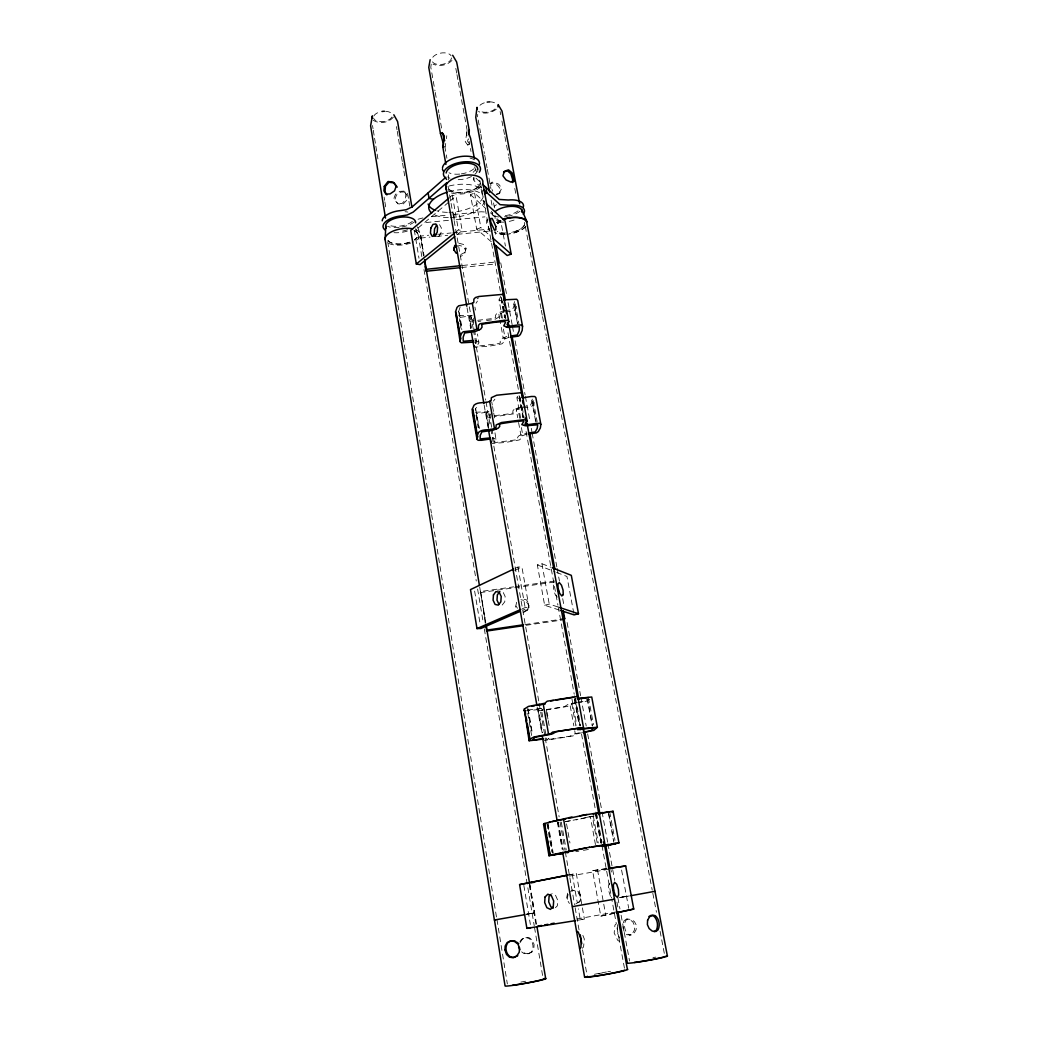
<?xml version="1.0" encoding="UTF-8"?>
<svg xmlns="http://www.w3.org/2000/svg" width="1038" height="1038" viewBox="0 0 1038 1038"><rect width="100%" height="100%" fill="white"/><g stroke="black" fill="none" stroke-linecap="round" stroke-linejoin="round"><path stroke-width="0.75" stroke-dasharray="5 3.75" d="M448.416 179.846L448.455 173.515M494.97 432.807L496.06 439.84L494.283 442.084L495.606 442.499L516.133 439.84L517.819 439.035L517.625 437.296L519.143 435.558L527.057 433.08M502.392 318.225L499.044 299.943L500.861 296.077M477.61 116.84L477.701 114.414M520.661 418.249L516.885 397.619L518.844 394.245L523.269 418.366M481.385 187.67L474.794 181.507L473.886 180.132L474.145 177.758M423.387 255.465L420.701 236.041L428.72 235.224M445.73 143.465L445.094 146.994M431.198 64.161L430.809 67.236L434.987 90.864M446.405 138.651L446.794 135.719M454.138 219.745L453.619 212.076L454.138 219.745L484.954 216.864M460.145 307.053L458.653 311.387L458.744 315.656L471.94 315.422L474.184 328.19M617.545 924.689L617.26 932.461L620.335 939.883M458.874 243.242L463.506 244.436L466.01 248.225L465.634 250.223L463.143 246.447L458.511 245.253M567.617 893.186L566.489 898.7L569.421 903.488M568.097 894.419L567.254 898.558L569.447 902.165M586.574 817.529L565.23 821.759M523.23 612.692L527.538 610.11L528.64 605.232L525.916 600.924L520.946 599.692M527.538 610.11L529.25 604.194L526.5 599.86L521.517 598.628M515.523 607.126L516.639 602.261M466.944 132.63L465.245 141.687L467.658 144.983L469.864 144.775M496.346 194.677L499.057 193.704L500.511 189.214L497.462 185.179L492.739 183.09L489.754 183.609M517.534 323.687L513.888 304.082L514.679 300.89L518.896 323.609M516.327 306.21L515.575 309.181L513.797 310.751L505.804 311.828M466.01 248.225L464.544 254.388L460.496 256.477M477.428 301.072L476.04 303.226M535.621 421.156L531.832 400.733L532.728 397.969L537.126 421.649M534.246 402.485L533.389 405.054C528.692 409.206 521.517 406.027 516.496 409.699L516.197 412.333L514.563 413.708L494.918 416.692M499.057 193.704L501.821 188.125L498.668 184.18L493.841 182.156C488.042 181.235 491.986 188.527 492.544 191.174M494.905 399.215L493.426 401.096M485.278 623.384L480.555 591.53L513.615 586.846M609.838 883.208L608.528 885.686L608.8 891.149L610.487 896.352L612.589 898.246M438.763 236.625L440.994 232.862L441.332 227.893L439.58 224.649M471.057 328.449L469.669 320.521L471.304 317.849L470.668 317.018L467.84 316.266L460.236 317.356M474.418 317.472L472.783 320.145L474.094 320.729M506.804 336.416L501.536 338.686L500.095 340.685L500.355 342.735L498.733 343.63L478.57 346.043L477.246 345.498L478.92 342.916L477.493 334.015M519.947 941.609L521.491 939.338L525.189 937.561L529.614 937.898L532.52 940.493L534.064 944.437L533.882 948.667L531.975 952.054L527.901 953.909L523.827 953.481L521.634 951.846M520.116 942.582L522.464 939.105L526.149 937.34M488.639 428.525L486.459 416.108L488.197 413.773L484.72 412.514L476.987 413.669M491.376 413.358L489.625 415.693L490.948 416.147M502.21 605.05L504.766 601.781L505.13 596.448L503.106 592.218L499.888 591.569M513.888 304.082L514.368 305.237L512.551 309.532L506.077 310.518M478.842 427.565L475.547 408.596L476.598 407.428M393.376 117.125C388.822 122.847 379.415 124.184 373.278 120.317M473.159 172.308L476.066 169.259M531.832 400.733L532.286 401.706L530.301 405.443L523.71 406.481M589.48 699.314L586.211 701.338L577.595 702.752M582.279 948.252L583.59 946.928L584.316 938.975L582.59 934.68M555.434 907.718L557.315 905.863L557.717 900.244L555.46 895.106L551.892 893.484M451.984 60.451C447.222 65.355 439.295 66.808 433.028 64.174M449.83 197.298L452.283 195.222L456.058 195.974L462.195 230.579L457.239 234.588M448.714 202.176L414.447 231.072L418.976 258.215M449.934 201.138L456.058 195.974M455.929 231.902L458.407 229.891L462.195 230.579M626.316 919.149L624.123 920.719C621.775 925.247 622.813 931.333 626.705 934.68L630.909 935.004L634.101 933.266L636.047 929.827L636.528 925.585L634.555 921.796L631.506 919.344L626.316 919.149L629.897 919.59L632.921 922.042L634.62 925.87L634.413 930.074L632.479 933.499L629.288 935.238M627.925 918.902L625.732 920.472C623.449 924.884 624.539 931.19 628.314 934.447L630.909 935.004M575.805 903.994L579.178 901.75L580.294 896.235L577.362 891.46L572.12 890.202L578.153 891.305L581.098 896.092L579.983 901.62L575.467 904.63M570.628 891.538L572.898 890.033M496.281 109.25C491.337 112.999 484.11 114.504 478.453 111.52M523.814 611.667L528.134 609.072M477.078 298.801L478.739 297.828M542.044 732.465L538.19 710.563L540.253 709.356L526.24 710.822M543.614 708.824L541.538 710.031L542.861 710.083M527.901 953.909L531.015 952.287C534.077 949.069 533.195 944.372 531.547 940.713L528.653 938.118L525.189 937.561M460.859 254.492L464.92 252.39M531.612 735.462L527.213 710.122L541.239 708.37L546.779 739.744L548.998 738.342L545.145 738.368M471.94 315.422L469.487 316.603L471.447 327.761M515.095 568.409L517.975 567.046L521.919 567.072L529.095 607.49L523.256 610.033M514.718 570.485L521.919 567.072M500.264 192.718L496.099 194.249M522.218 608.826L525.137 607.554L529.095 607.49M521.932 397.398L519.337 398.514L516.885 397.619M491.662 427.306L488.911 411.671L486.394 412.748L489.145 428.383M491.324 241.789L476.689 229.139L470.448 194.599L474.6 193.081L483.955 201.657M476.689 229.139L480.866 227.646L490.572 236.106M418.067 219.226L425.165 217.318M404.003 191.122L399.941 191.355L395.452 194.314L393.765 198.79L397.852 203.759L402.861 204.33L406.403 200.581L406.935 195.144L404.003 191.122L405.884 194.275L405.261 200.113L401.966 203.604L396.879 202.968M581.475 732.776L575.597 734.19L573.08 735.916L544.301 740.548M495.022 319.302L498.863 317.109L499.07 314.047L504.299 311.88M541.239 708.37L538.488 709.123L542.653 732.75M467.658 144.983L469.63 144.035L469.072 141.233M587.093 817.295L592.4 816.089M559.365 610.072L544.639 605.258L537.347 564.919L541.914 563.712L550.724 567.202M508.957 337.298L503.69 339.426L503.469 342.371L501.886 343.876L488.132 346.368L475.106 347.081M544.639 605.258L549.245 604.09L558.016 606.996M526.72 434.156L521.31 436.129L520.985 438.633L519.337 439.943L505.298 442.486L492.064 443.486M579.295 732.763L573.417 734.229L569.771 736.253L546.779 739.744M606.893 868.508L592.581 870.661L600.794 916.126L614.898 912.999M600.794 916.126L615.08 913.193M594.06 815.959L576.09 819.916M530.703 913.57L532.053 913.297L530.716 913.492M526.941 914.141L534.635 912.83L533.013 913.168L534.544 912.856L529.704 884.104M534.635 912.83L526.85 914.296M575.999 702.96L570.173 704.426L567.721 706.372L546.935 709.862M567.604 875.112L576.311 873.516L584.394 919.084L580.32 919.863L578.374 908.834M568.565 875.047L576.311 873.516M526.902 914.283L532.144 913.284L530.833 913.479M619.699 897.533L623.812 896.767M622.216 897.053L629.612 895.716M576.985 918.993L617.74 911.624M626.42 896.482L629.443 895.937M569.421 876.111L609.903 869.078M526.266 914.244L528.835 913.79M583.473 850.343L588.857 849.408M620.244 897.546L627.523 896.261M576.466 702.441L568.007 704.4L564.425 706.67L545.858 709.603M565.684 821.512L573.3 820.254M619.868 897.585L622.112 897.208M575.779 851.679L578.828 851.173M577.18 920.369L584.394 919.084M522.192 406.572L514.329 409.089L512.837 410.905L513.044 412.722L511.384 413.552L493.79 415.797M504.585 310.583L496.917 313.255L495.502 315.318L495.775 317.459L494.153 318.381L476.883 320.405M525.098 624.526L559.975 619.427M526.084 625.278L564.023 619.725M515.198 586.613L554.564 581.033M480.101 592.62L557.03 581.695M592.581 870.661L606.789 868.754M578.062 702.22L585.043 701.039L587.534 699.197L592.529 726.081M478.038 321.482L480.815 321.157M486.563 320.483L493.88 319.626M462.637 265.481L495.814 261.991M461.469 267.532L495.282 263.976M420.455 238.078L430.056 237.105M436.466 236.456L447.663 235.315M457.265 234.341L492.466 230.773M426.06 222.547L449.454 220.212M438.347 234.251L451.193 232.953M452.789 232.784L489.702 229.048M431.406 216.708L448.546 215.009M453.217 214.542L481.1 211.778L486.472 212.102M542.459 710.576L538.19 710.563M404.963 191.926L400.837 192.095L396.425 195.118L394.842 199.659L397.852 203.759M488.132 219.926L486.601 219.965L486.575 223.352L490.234 231.422M577.271 733.697L575.273 733.749L574.131 727.469M490.676 417.224L487.432 417.146L486.459 416.108M473.86 321.975L470.655 321.78L469.669 320.521M558.768 822.784L557.899 822.732L562.531 849.11M528.861 953.663L524.8 953.234L521.465 950.743M475.508 412.255L488.911 411.671M467.074 130.438L466.49 133.941L468.553 139.52M492.233 437.932L496.073 439.048M520.674 398.89L519.337 398.514L522.815 417.523M475.08 340.529L478.907 341.969M537.347 564.919L555.096 571.847M556.576 572.431L566.943 576.466L573.806 613.341M624.448 968.169L619.53 941.401L617.714 940.363L614.172 933.019L614.924 925.156L616.312 923.794L611.875 899.622M499.044 299.943L501.484 301.072L504.546 317.797M470.448 194.599L485.732 208.482M490.429 212.764L501.017 222.379L505.415 246.045M476.001 178.16L481.502 183.324M557.341 597.135L555.2 594.553L553.591 589.532L553.475 585.069M475.157 342.501L475.78 343.306M469.578 144.1L467.645 141.466L468.216 135.706M516.081 606.088L517.456 608.255M475.547 408.596L479.4 428.486M417.471 226.868L420.26 234.004L424.023 256.373M474.587 166.884L477.363 174.241M415.719 228.671L417.769 234.406M619.53 941.401L616.494 925.079M541.032 308.714L524.579 222.69A15.388 6.916 -11.1 0 1 511.747 232.577M541.33 310.31L542.251 315.085M542.55 316.681L546.209 335.793M546.507 337.389L652.214 890.15M652.824 893.316L656.457 912.272M660.077 931.229L664.605 954.908M500.134 111.546L500.731 114.686M501.925 120.953L504.624 135.07M504.922 136.64L508.503 155.466M508.802 157.036L509.995 163.316M514.783 188.41L516.275 196.26M621.593 870.039L628.717 908.276M588.429 697.523L593.476 724.615M609.695 811.82L614.989 840.3M514.368 305.237L517.715 323.298M532.286 401.706L536.062 422.09M608.891 814.207L613.86 840.897M587.184 698.821L592.179 725.77M608.294 812.507L613.847 842.415M478.207 120.032L480.568 132.786M480.866 134.382L484.409 153.507M484.707 155.103L487.069 167.871M487.367 169.454L490.909 188.592M493.569 202.942L494.763 209.326M491.091 200.191L492.272 206.562M492.103 212.569L492.583 215.164M494.568 229.385L496.034 237.339M500.744 262.809L506.907 296.232M508.075 302.603L512.188 324.881M512.487 326.477L513.654 332.848M515.133 340.801L525.111 394.92M525.41 396.516L530.107 421.973M531.274 428.344L531.871 431.523M532.157 433.118L556.835 566.813M557.121 568.409L559.469 581.137M562.7 598.654L564.166 606.607M567.111 622.528L580.618 695.745M580.917 697.341L586.198 725.99M587.664 733.944L601.768 810.341M602.053 811.937L607.632 842.181M607.931 843.764L614.678 880.38M617.908 897.883L619.946 908.925M621.113 915.244L629.56 960.993M610.798 868.845L611.382 872.011M616.922 902.048L618.077 908.367M502.807 301.578L503.365 304.627M503.651 306.158L505.895 318.355M522.231 407.441L524.268 418.561M575.558 698.198L580.605 725.679M596.707 813.468L602.001 842.35M500.381 291.354L480.529 183.077A16.504 7.954 -10.3 0 1 466.127 192.302A16.504 7.954 -10.3 0 1 448.831 189.214M501.549 297.724L505.337 318.432M507.971 332.757L518.481 390.08M519.649 396.451L523.437 417.146M526.071 431.484L557.886 605.037M558.172 606.633L574.222 694.214M574.52 695.81L580.06 726.055M581.527 734.022L595.54 810.444M595.825 812.04L601.664 843.894M601.949 845.477L611.59 898.026M481.152 189.214L482.138 194.534A28.286 13.312 -10 0 0 447.196 192.212M501.146 297.608L504.792 317.511M574.689 698.989L579.464 725.056M595.63 813.273L601.223 843.816M574.416 699.249L579.152 725.095M595.449 814.039L600.691 842.648M571.977 699.132L576.713 725.056M593.295 815.842L598.251 842.947M455.825 68.365L456.681 73.075M456.967 74.645L458.121 80.925M458.407 82.495L466.996 129.607M470.448 148.499L470.993 151.47M501.393 317.939L500.524 313.165L498.551 312.477L499.719 318.835M503.417 329.046L505.156 338.57L503.183 337.921L500.005 320.431M519.701 418.249L517.988 408.907L516.016 408.375L517.715 417.717M521.4 427.578L522.815 435.35L520.842 434.857L518.001 419.274M575.831 725.86L571.834 703.92L569.836 703.907L573.845 725.899M597.174 842.765L592.348 816.322L590.35 816.53L595.449 844.582M473.393 177.42L473.886 180.132M474.6 193.081L480.866 227.646M541.914 563.712L549.245 604.09M597.499 869.753L605.764 915.269M474.924 307.092L475.469 310.141M491.727 401.849L492.297 405.028M492.57 406.611L493.426 411.385M493.699 412.968L494.828 419.339M546.351 709.901L546.896 712.95M547.428 715.999L547.973 719.062M548.246 720.58L549.323 726.691M566.553 823.861L569.953 843.012M435.259 92.447L438.892 112.921M439.165 114.504L441.954 130.256M444.796 146.319L446.911 158.243M452.283 195.222L458.407 229.891M517.975 567.046L525.137 607.554M572.249 874.191L577.258 902.541M474.457 329.656L477.246 345.498M491.947 428.876L494.283 442.084M561.311 822.148L566.242 850.07M448.053 186.204L473.263 328.981M473.367 329.889L485.745 400.136M486.018 401.732L490.52 427.28M490.805 428.876L538.891 701.883M539.163 703.479L559.132 816.841M560.092 821.992L565.035 850.369M565.321 851.964L574.598 904.656M575.143 907.77L579.165 930.554M582.552 949.835L587.015 975.175M558.353 822.07L563.297 850.213M467.061 307.806L470.707 328.566M484.175 405.222L488.094 427.591M537.178 707.086L541.667 732.633M557.38 822.07L562.142 849.227M459.25 312.529L462.144 329.189M528.134 708.889L532.559 734.359M547.973 823.069L553.202 853.106M458.653 311.387L461.819 329.591M527.641 708.539L532.079 734.061M547.805 824.548L552.748 853.067M459.263 318.666L459.795 321.676M460.055 323.194L461.106 329.215M476.053 415.395L478.233 427.954M546.922 823.692L551.84 851.99M420.701 236.041L423.906 255.05M480.555 591.53L485.745 622.385M529.899 884.635L536.737 925.364M479.686 587.002L485.602 622.151M529.276 884.882L535.984 924.754M418.08 234.367L421.843 256.723M423.984 269.504L430.692 309.441M430.952 311.037L432.029 317.433M432.301 319.029L446.236 402.095M446.509 403.691L454.021 448.429M454.281 450.025L476.273 581.021M477.61 589L483.241 622.553M484.318 628.937L534.246 925.818M534.505 927.388L542.926 977.524M474.638 591.115L480.101 623.812M523.853 885.505L530.379 924.482M396.464 126.597L396.996 129.776M397.256 131.359L398.32 137.717M398.592 139.313L402.303 161.552M402.575 163.148L403.626 169.505M403.899 171.088L404.69 175.863M407.61 193.34L408.674 199.698M408.946 201.281L409.738 206.056M372.512 125.507L373.031 128.699M373.291 130.282L374.316 136.653M374.575 138.249L375.6 144.606M375.86 146.202L376.885 152.56M377.144 154.156L377.923 158.931M384.099 197.116L384.618 200.295M384.877 201.891L385.902 208.262M496.968 919.551L507.348 983.92M389.899 255.348L387.317 239.337A15.583 7.071 -8.7 0 0 409.763 242.269M390.158 256.944L395.05 287.357M395.309 288.953L396.334 295.363M396.594 296.959L397.632 303.356M397.891 304.964L402.783 335.378M403.042 336.974L404.067 343.37M404.327 344.979L431.393 513.032M431.652 514.627L496.618 917.968M495.087 215.476L495.1 218.512M520.868 982.104A20.643 1.025 -10.2 0 1 525.552 981.234M525.578 226.492A17.581 7.889 -11.1 0 1 506.687 234.29M505.389 234.367A17.581 7.889 -11.1 0 1 494.776 232.421M496.618 222.625A17.581 7.889 -11.1 0 1 500.576 220.484M504.494 233.368A15.388 6.916 -11.1 0 1 496.605 231.63M497.306 223.728A15.388 6.916 -11.1 0 1 500.472 221.756M484.499 201.1A28.286 13.312 -10 0 1 449.856 217.578M448.299 217.578A28.286 13.312 -10 0 1 433.728 214.412M514.057 220.03A17.503 8.006 -11.1 0 1 506.765 221.808M503.884 222.093A17.503 8.006 -11.1 0 1 497.085 221.743M501.172 220.899A14.973 6.851 -11.1 0 1 495.775 219.771M483.202 196.999A28.26 13.39 -10 0 1 448.948 212.349M447.378 212.349A28.26 13.39 -10 0 1 436.985 210.87M449.13 186.01A28.26 13.39 -10 0 1 483.007 191.641M520.025 211.246A17.477 8.057 -11.1 0 1 508.802 216.138M507.297 216.436A17.477 8.057 -11.1 0 1 504.364 216.851M498.655 216.929A17.477 8.057 -11.1 0 1 490.559 214.178M518.053 210.857A14.96 6.89 -11.1 0 1 504.637 215.657M492.816 213.374A14.96 6.89 -11.1 0 1 491.584 211.194M494.36 206.16A14.96 6.89 -11.1 0 1 496.436 204.758M477.415 171.075A16.05 7.876 -10.3 0 1 474.898 174.267M471.46 176.512A16.05 7.876 -10.3 0 1 455.877 179.626M449.947 178.277A16.05 7.876 -10.3 0 1 447.689 176.849M473.899 168.792A16.024 7.928 -10.3 0 1 461.015 173.943M459.691 174.099A16.024 7.928 -10.3 0 1 448.974 172.801M470.071 158.126A16.024 7.928 -10.3 0 1 474.379 159.839M407.337 231.085A17.724 8.2 -8.7 0 1 393.973 232.694M407.519 229.722A15.155 7.007 -8.7 0 1 400.006 231.409M414.46 221.769A17.698 8.252 -8.7 0 1 402.03 226.972M399.046 227.387A17.698 8.252 -8.7 0 1 387.602 226.44M412.358 221.379A15.142 7.058 -8.7 0 1 387.524 224.61M405.054 211.726A15.142 7.058 -8.7 0 1 407.869 212.063M451.569 57.933A10.017 5.683 -10.3 0 1 442.941 64.252A10.017 5.683 -10.3 0 1 432.314 61.709M432.794 57.246A10.017 5.683 -10.3 0 1 442.383 52.873A10.017 5.683 -10.3 0 1 451.115 55.754M480.737 186.568A18.84 9.083 -10.3 0 1 450.207 192.471M479.582 180.132A16.167 7.798 -10.3 0 1 469.15 191.407A16.167 7.798 -10.3 0 1 449.143 189.124M415.784 229.709A17.802 8.083 -8.7 0 1 412.229 242.451M410.763 243.022A17.802 8.083 -8.7 0 1 387.135 242.49M414.149 230.605A15.583 7.071 -8.7 0 1 414.447 239.986M391.897 117.035A9.485 5.073 -8.3 0 1 382.01 121.654A9.485 5.073 -8.3 0 1 373.55 117.982M373.875 115.958A9.485 5.073 -8.3 0 1 380.751 111.715M385.643 111.287A9.485 5.073 -8.3 0 1 391.222 113.207M413.915 230.734A15.272 6.929 -8.7 0 1 414.214 239.921M409.634 242.152A15.272 6.929 -8.7 0 1 387.628 239.285M652.993 957.581A20.358 0.999 -10 0 1 655.899 957.127M594.411 974.306A22.07 1.181 -10.1 0 1 606.387 971.996M607.801 971.75A22.07 1.181 -10.1 0 1 610.552 971.283M598.433 973.644A19.333 1.038 -10.1 0 1 602.676 972.827M495.048 108.951A9.368 4.969 -11.3 0 1 479.738 110.897M479.971 105.279A9.368 4.969 -11.3 0 1 484.798 102.671M489.599 101.88A9.368 4.969 -11.3 0 1 495.373 103.307M525.929 226.206A17.581 7.902 -11.1 0 1 509.801 233.745M504.196 234.186A17.581 7.902 -11.1 0 1 495.126 232.24M496.813 222.456A17.581 7.902 -11.1 0 1 500.744 220.316M524.242 225.207A15.09 6.773 -11.1 0 1 509.217 232.72M506.362 232.979A15.09 6.773 -11.1 0 1 497.215 231.331M497.773 223.598A15.09 6.773 -11.1 0 1 500.848 221.665"/><path stroke-width="1.5" d="M476.935 109.613L477.013 107.316L475.754 117.268L489.612 192.212M524.696 914.699L494.386 920.018L385.137 239.7L385.786 225.895M498.006 106.927L498.149 104.617L502.003 111.105L519.675 203.669M424.698 259.798L426.047 271.255L459.86 267.7M372.006 118.228L372.383 115.88L370.605 125.819L385.5 218.123M473.977 342.112L461.326 342.812L460.106 341.645L460.625 338.635L457.745 321.975M430.16 59.672L428.772 67.405L440.462 133.591L443.317 143.685L443.057 147.227L444.355 135.939L442.175 132.617L440.462 133.591M528.251 434.066L536.438 432.872L538.307 431.536L540.357 427.954L540.863 424.399L539.799 423.387L536.425 423.4L528.55 424.581L525.15 423.335L527.096 420.948L522.114 393.83L521.193 392.688L496.631 395.231L491.35 397.671L491.169 400.46C486.108 404.301 478.7 400.902 474.003 405.235L472.394 408.998L472.394 412.644L477 439.346L478.207 440.294L481.606 440.281L489.391 439.1M468.579 134.136L469.332 130.983L457.265 65.057L456.616 61.943L452.672 55.261M477 439.346L477.623 436.777L472.978 409.958M581.747 943.594L580.203 934.732M454.8 245.331L453.697 249.496L456.201 253.285M453.723 250.119L454.462 247.342L457.161 245.954M504.014 299.852L516.664 299.255L517.741 300.54L522.555 326.282L522.179 330.46L520.298 334.612L518.507 336.13L510.462 337.246M486.264 625.46L486.575 631.065L522.931 625.745M604.544 845.036L627.38 969.245A22.07 1.181 -10.1 0 1 609.968 973.748A22.07 1.181 -10.1 0 1 584.628 977.251L584.887 976.745M436.764 225.051L434.559 228.827L434.221 233.758L435.376 235.911M460.625 338.635L455.565 311.75L457.031 307.404L458.731 305.795L472.329 303.317L473.795 302.395L473.873 299.165L475.443 297.517L478.998 296.479L503.119 294.338L508.854 321.715L507.011 324.466L510.411 326.062L518.144 324.933L521.465 325.05L522.555 326.282M564.023 619.725L564.737 618.726L563.271 610.785M543.756 739.043L529.121 740.743L524.32 709.058L528.407 706.424L544.833 703.245L547.208 701.208L577.024 696.511L577.855 696.9L583.486 727.56L581.163 728.728L597.382 727.262L591.738 697.004L577.258 698.483M499.888 591.569L497.371 594.852L496.994 600.146L498.993 604.363M460.029 337.545L461.534 333.354L463.246 331.784L473.069 330.603L478.401 328.41L478.505 325.283L480.088 323.687L504.624 320.21L507.906 320.418L508.854 321.715M445.834 177.277L412.294 206.783L406.286 209.715L400.499 210.584A17.698 8.252 -8.7 0 0 382.205 220.834M446.794 182.727L413.189 212.102L407.168 215.022L401.382 215.891A17.724 8.2 -8.7 0 0 385.734 221.626A17.724 8.2 -8.7 0 0 385.124 230.008M529.121 740.743L530.055 739.666L527.304 723.745M477.623 436.777L477.052 435.869L478.7 432.275C483.5 428.084 490.831 431.276 495.969 427.552L496.177 424.905L501.51 422.531L522.854 419.793L526.188 419.871L527.096 420.948M584.628 977.251L579.619 948.745L580.93 947.422L581.176 939.559L578.231 932.046L576.518 931.034L562.7 852.419M550.957 894.406L549.089 896.274L548.7 901.853L550.931 906.965L553.306 908.081M593.204 814.064L594.008 814.181M597.382 727.262L593.84 730.363L583.071 732.556M448.611 198.336L410.737 230.41L416.316 264.002L420.053 264.599L454.761 236.586M416.316 264.002L454.696 232.901M614.496 899.155L572.561 906.615M654.187 931.735L656.366 930.113C658.559 925.598 657.43 919.305 653.655 915.957L651.073 915.347L648.932 916.515M543.562 824.263L544.6 823.64L550.075 855.273L548.998 855.727L543.562 824.263L544.678 824.276M548.817 822.576L549.829 821.966M511.254 940.752L508.114 942.413C504.455 946.604 505.688 954.052 510.462 956.88L513.992 957.477L517.78 955.674M608.294 812.507L609.695 811.82L599.134 813.558M603.636 846.398L618.959 842.882L613.056 811.249L611.953 812.066M472.887 340.438L463.195 341.281L463.143 337.168L464.661 332.977L475.352 331.511L480.659 329.189L482.073 327.1L481.736 324.92L483.41 323.96L494.14 322.377L504.312 321.508L505.636 322.104L503.78 325.841L507.556 327.372L519.467 326.646L519.117 330.824L517.261 334.976L510.761 335.975M568.993 818.281L586.924 814.441M513.667 569.096L470.499 589.584L476.987 628.587L480.892 628.483L520.323 611.304M506.22 326.918L508.763 325.724L508.205 322.675M524.32 709.058L529.575 739.38L533.727 737.032L550.27 733.879L552.696 732.062L583.486 727.56M476.987 628.587L520.765 609.462M490.014 437.919L480.14 438.944L480.218 435.467L481.879 431.86L492.778 430.29L498.24 428.149L499.745 426.333L499.46 424.49L501.198 423.634L512.149 421.96L522.503 420.909L523.827 421.376L521.816 424.607L525.604 425.775L537.723 424.801L537.23 428.357L535.206 431.938L528.589 432.989M524.268 425.437L526.889 424.347L525.721 418.003M484.512 193.665L486.887 192.809L485.901 187.463M503.573 172.126L507.387 170.803L510.774 173.657L512.577 179.237L512.577 182.558M486.29 203.798L505 220.951L511.202 254.115L507.18 255.504L493.764 243.904M596.707 813.468L599.147 812.663L605.037 844.737L602.559 845.399L608.268 844.595M544.133 823.549L571.938 816.984M543.263 704.348L545.261 703.79L543.172 703.777L548.583 734.372L552.553 733.84L556.173 731.725L578.711 728.105L580.021 728.131L577.543 729.623L594.06 727.807L590.57 730.882L583.551 732.088M550.685 734.32L535.076 737.24L532.429 740.211L542.822 738.628M579.983 729.662L582.85 728.923M549.621 855.247L586.159 847.825M552.203 567.786L571.302 575.337L578.49 613.769L574.092 614.872L560.831 610.552M616.468 912.649L633.738 909.054L625.68 865.99L608.45 868.287M616.637 912.856L633.738 909.054M592.218 846.891L604.22 845.243L603.636 842.052M654.991 891.305L630.948 895.677M575.61 920.615L526.876 928.361L519.597 884.61L567.604 875.112M567.008 875.358L519.597 884.61M526.876 928.361L530.898 927.596M579.827 815.829L599.147 812.663M625.68 865.99L609.955 868.326M589.61 847.203L552.385 855.143L554.201 854.871M537.814 926.065L541.628 925.455M544.768 924.884L547.921 924.313M551.061 923.742L554.201 923.171M531.235 882.819L534.414 882.261M562.972 853.327L548.998 855.727M538.54 705.295L541.226 704.841M559.806 853.989L562.116 853.599M602.883 846.411L615.573 843.466L613.821 843.725M589.065 847.41L605.037 844.737M552.099 821.486L565.71 819.073L563.608 819.28L569.265 851.277L571.367 851.004M550.672 700.91L553.423 700.481M556.16 700.04L573.08 697.38M578.075 699.041L588.429 697.523M487.043 630.092L523.515 624.759M561.571 619.193L564.737 618.726M495.788 919.798L494.477 919.992L505.065 985.944A20.643 1.025 -10.2 0 0 529.185 982.649A20.643 1.025 -10.2 0 0 544.133 978.523M566.696 852.769L568.162 852.574M601.262 845.827L618.959 842.882M531.949 706.151L534.583 705.814M598.381 813.403L613.056 811.249M426.307 269.296L461.054 265.65M433.534 234.731L436.751 234.406M523.593 397.658L531.43 396.49L534.791 396.516L535.855 397.58L540.863 424.399M512.642 940.895L515.406 941.181M433.43 199.283L429.044 198.427L428.123 193.042M496.527 428.876L494.451 428.357L489.664 401.278M523.918 710.641L525.059 710.939M559.482 607.477L578.49 613.769M478.985 329.98L476.922 329.293L472.329 303.317M516.522 942.011L518.753 943.685M493.011 238.234L511.202 254.115M483.591 189.72L500.134 204.681L509.243 205.239A17.503 8.006 -11.1 0 1 523.217 214.217M482.605 184.362L499.148 199.439L508.257 200.01A17.477 8.057 -11.1 0 1 523.373 206.834M474.119 345.888L475.106 347.081M446.638 179.457L445.289 177.745A18.749 9.212 -10.3 0 1 461.067 162.2A18.749 9.212 -10.3 0 1 479.309 172.282M397.243 187.125L394.103 182.896L388.939 182.273L385.461 186.152L385.02 191.719L386.876 194.91M393.817 114.764L397.58 121.524L411.956 207.328M455.565 311.75L460.106 341.645M518.572 947.123L519.843 949.692M521.725 209.417L526.98 221.937A17.581 7.902 -11.1 0 0 503.183 219.355M444.705 140.701L442.512 133.409M576.518 931.034L579.619 948.745M612.77 887.711L615.326 895.496L617.415 897.39L618.687 894.873L618.401 889.436L616.728 884.259L614.652 882.339L613.354 884.83L613.64 890.28M557.808 588.844L558.613 591.336M469.332 130.983L469.111 130.191L468.916 133.72L470.564 138.197L474.405 158.723M667.395 956.063L526.707 222.223A17.581 7.889 -11.1 0 0 503.028 219.537M496.086 245.98L498.98 261.667L498.512 263.626L497.643 258.942M497.721 258.501L505.337 299.891M512.071 336.494L523.489 398.566M529.938 433.586L554.837 568.863M563.037 613.432L563.621 616.611M564.205 619.79L578.854 699.378M584.705 731.206L599.938 813.961M605.803 845.801L609.903 868.079M618.077 912.519L627.367 962.992A20.358 0.999 -10 0 0 654.135 959.32L660.908 957.918A20.358 0.999 -10 0 0 666.175 955.881M504.481 300.657L482.826 182.857A18.84 9.083 -10.3 0 0 462.234 175.669A18.84 9.083 -10.3 0 0 446.638 189.863M509.165 326.114L522.322 397.749M527.304 424.814L577.336 697.004M583.187 728.832L598.978 814.791M504.844 304.419L505.402 307.469M505.973 310.505L506.531 313.554M522.516 400.564L523.1 403.743M546.896 712.95L547.428 715.999M442.733 146.501L445.899 164.406M490.273 437.841L491.104 442.499M445.743 186.425L466.789 306.21M471.265 331.758L483.89 403.626M488.664 430.783L536.906 705.477M542.225 735.825L557.095 820.474M456.435 314.397L457.213 318.938M525.098 711.004L525.643 714.183M526.201 717.375L526.746 720.554M544.872 825.223L545.417 828.389M545.962 831.555L546.507 834.721M547.052 837.874L549.79 853.69M472.394 408.998L477.052 435.869M537.009 926.934L545.703 978.639M424.568 259.565L479.413 585.406M486.134 625.343L529.432 882.508M425.243 266.519L425.775 269.685M543.185 979.094A18.087 0.895 -10.2 0 1 532.105 981.948A18.087 0.895 -10.2 0 1 512.603 985.244M495.334 211.376A14.973 6.851 -11.1 0 1 512.681 206.341A14.973 6.851 -11.1 0 1 521.893 212.245M431.652 212.998A28.286 13.312 -10 0 1 447.196 192.212M446.145 173.009A16.05 7.876 -10.3 0 1 463.272 163.303A16.05 7.876 -10.3 0 1 477.74 170.024M443.421 171.27A18.736 9.264 -10.3 0 1 442.486 168.96M442.499 167.741A18.736 9.264 -10.3 0 1 462.494 156.336A18.736 9.264 -10.3 0 1 479.387 164.289M386.344 228.191A15.155 7.007 -8.7 0 1 398.618 217.5A15.155 7.007 -8.7 0 1 415.615 222.846M435.48 210.364A28.26 13.39 -10 0 1 428.123 204.032M385.137 239.7A17.802 8.083 -8.7 0 1 393.752 230.812A17.802 8.083 -8.7 0 1 412.761 228.84M381.958 111.481A9.485 5.073 -8.3 0 1 384.436 111.261M664.904 956.491A17.828 0.882 -10 0 1 653.239 959.346A17.828 0.882 -10 0 1 634.205 962.447M624.707 970.154A19.333 1.038 -10.1 0 1 602.001 974.993M600.561 975.227A19.333 1.038 -10.1 0 1 587.508 976.304M487.172 102.113A9.368 4.969 -11.3 0 1 489.599 101.88M495.84 226.505L495.84 229.891L494.335 229.969L490.676 221.885L490.689 218.499L492.207 218.46L495.84 226.505M504.974 949.809L506.505 954.454L509.45 957.14L512.98 957.737L516.768 955.92L519.182 952.352L519.597 947.954L517.806 943.957L514.394 941.414L510.242 940.986L507.102 942.647L505.156 946.098L504.974 949.809M647.582 920.33L647.388 924.624L649.139 928.543L652.227 931.073L655.873 931.501L658.04 929.879C660.311 925.234 659.221 919.136 655.341 915.698L652.746 915.088L649.529 916.839L647.582 920.33M430.809 228.152L430.472 233.096L432.21 236.34L435.013 235.963L437.232 232.188L437.582 227.205L435.83 223.974L433.015 224.364L430.809 228.152M493.452 594.891L493.089 600.185L495.087 604.427L498.292 605.115L500.835 601.832L501.211 596.487L499.187 592.257L495.969 591.595L493.452 594.891M545.054 896.988L544.665 902.567L546.883 907.705L550.451 909.379L553.267 906.589L553.669 900.958L551.425 895.82L547.843 894.185L545.054 896.988M384.281 186.373L383.93 190.836L385.877 194.093L390.041 193.924L394.544 190.849L396.166 186.23L393.104 182.065L388.017 181.507L384.281 186.373M513.927 180.794L513.81 181.546L510.852 182.065L506.051 179.937L502.95 175.824L504.416 171.283L508.529 169.843L512.175 172.918L513.927 180.794M563.232 594.644L561.83 595.994L559.703 593.399L558.094 588.377L557.951 583.901L559.365 582.603L561.48 585.211L563.076 590.181L563.232 594.644"/></g></svg>
